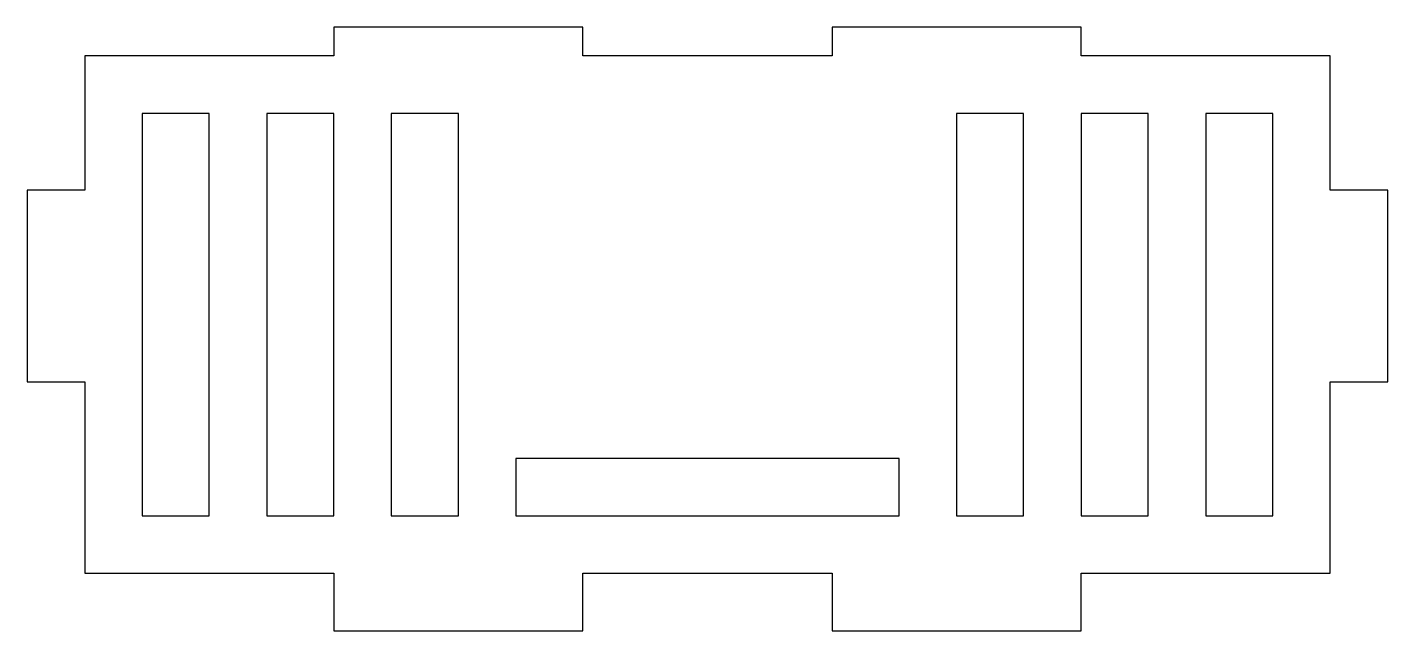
# Model space of a CAD drawing. Header units: millimetres. Extents: x -52 to 90, y -39 to 24.
import ezdxf

# ---------------------------------------------------------------- set-up
doc = ezdxf.new("R2010")
doc.units = ezdxf.units.MM

msp = doc.modelspace()

# ---------------------------------------------------------------- linework, layer by layer
at = {"color": 7, "linetype": 'Continuous', "lineweight": 25}
for p, q in [((-20.25, 24.42), (-20.25, 21.42)), ((5.75, 24.42), (-20.25, 24.42)), ((5.75, 21.42), (5.75, 24.42)), ((31.75, 24.42), (31.75, 21.42)), ((57.75, 24.42), (31.75, 24.42)), ((57.75, 21.42), (57.75, 24.42)), ((-20.25, 21.42), (-46.25, 21.42)), ((-46.25, 21.42), (-46.25, 7.42)), ((31.75, 21.42), (5.75, 21.42)), ((83.75, 21.42), (57.75, 21.42)), ((83.75, 7.42), (83.75, 21.42)), ((-33.25, 15.42), (-40.25, 15.42)), ((-40.25, 15.42), (-40.25, -26.58)), ((-33.25, -26.58), (-33.25, 15.42)), ((-20.25, 15.42), (-27.25, 15.42)), ((-27.25, 15.42), (-27.25, -26.58)), ((-20.25, -26.58), (-20.25, 15.42)), ((-7.25, 15.42), (-14.25, 15.42)), ((-14.25, 15.42), (-14.25, -26.58)), ((-7.25, -26.58), (-7.25, 15.42)), ((51.75, 15.42), (44.75, 15.42)), ((44.75, 15.42), (44.75, -26.58)), ((51.75, -26.58), (51.75, 15.42)), ((64.75, 15.42), (57.75, 15.42)), ((57.75, 15.42), (57.75, -26.58)), ((64.75, -26.58), (64.75, 15.42)), ((70.75, 15.42), (70.75, -26.58)), ((77.75, 15.42), (70.75, 15.42)), ((77.75, -26.58), (77.75, 15.42)), ((-52.25, 7.42), (-52.25, -12.58)), ((-46.25, 7.42), (-52.25, 7.42)), ((89.75, 7.42), (83.75, 7.42)), ((89.75, -12.58), (89.75, 7.42)), ((-52.25, -12.58), (-46.25, -12.58)), ((-46.25, -12.58), (-46.25, -32.58)), ((83.75, -12.58), (89.75, -12.58)), ((83.75, -32.58), (83.75, -12.58)), ((38.75, -20.58), (-1.25, -20.58)), ((-1.25, -20.58), (-1.25, -26.58)), ((38.75, -26.58), (38.75, -20.58)), ((-40.25, -26.58), (-33.25, -26.58)), ((-27.25, -26.58), (-20.25, -26.58)), ((-14.25, -26.58), (-7.25, -26.58)), ((-1.25, -26.58), (38.75, -26.58)), ((44.75, -26.58), (51.75, -26.58)), ((57.75, -26.58), (64.75, -26.58)), ((70.75, -26.58), (77.75, -26.58)), ((-46.25, -32.58), (-20.25, -32.58)), ((-20.25, -32.58), (-20.25, -38.58)), ((5.75, -32.58), (31.75, -32.58)), ((5.75, -38.58), (5.75, -32.58)), ((31.75, -32.58), (31.75, -38.58)), ((57.75, -32.58), (83.75, -32.58)), ((57.75, -38.58), (57.75, -32.58)), ((-20.25, -38.58), (5.75, -38.58)), ((31.75, -38.58), (57.75, -38.58))]:
    msp.add_line(p, q, dxfattribs=at)

doc.saveas('drawing.dxf')
